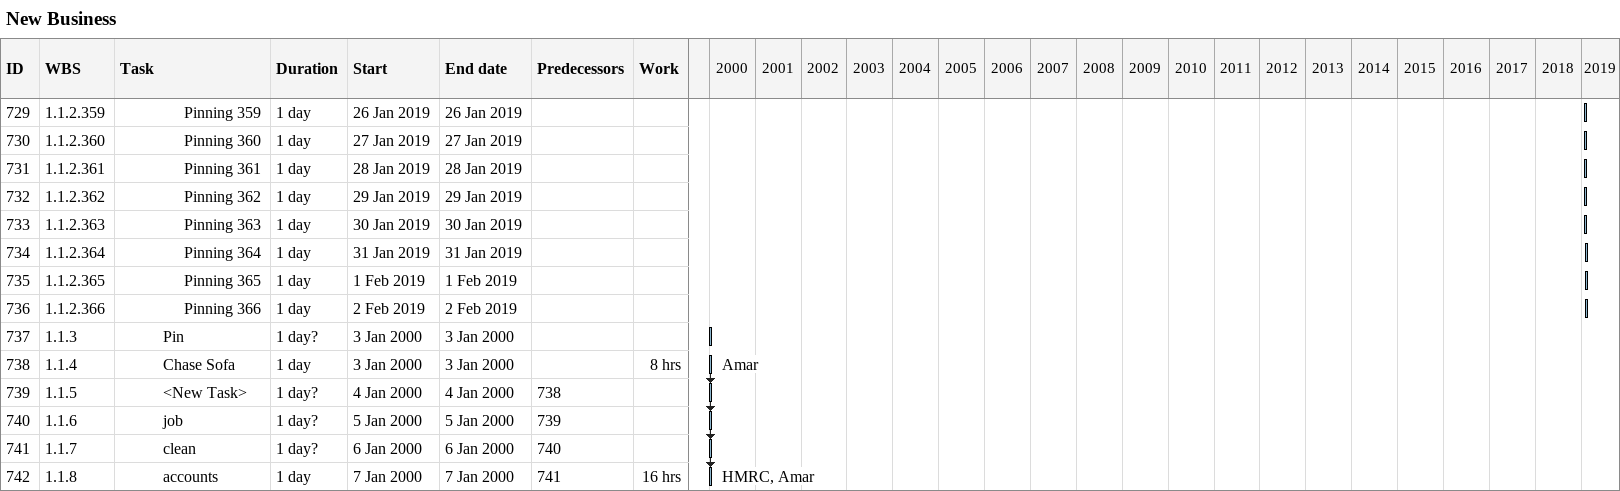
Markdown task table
New Business

| ID | WBS | Task | Duration | Start | Finish | Predecessors | Resources | Work (h) |
|---|---|---|---|---|---|---|---|---|
| 729 | 1.1.2.359 | Pinning 359 | 1d | 2019-01-26 | 2019-01-26 |  |  |  |
| 730 | 1.1.2.360 | Pinning 360 | 1d | 2019-01-27 | 2019-01-27 |  |  |  |
| 731 | 1.1.2.361 | Pinning 361 | 1d | 2019-01-28 | 2019-01-28 |  |  |  |
| 732 | 1.1.2.362 | Pinning 362 | 1d | 2019-01-29 | 2019-01-29 |  |  |  |
| 733 | 1.1.2.363 | Pinning 363 | 1d | 2019-01-30 | 2019-01-30 |  |  |  |
| 734 | 1.1.2.364 | Pinning 364 | 1d | 2019-01-31 | 2019-01-31 |  |  |  |
| 735 | 1.1.2.365 | Pinning 365 | 1d | 2019-02-01 | 2019-02-01 |  |  |  |
| 736 | 1.1.2.366 | Pinning 366 | 1d | 2019-02-02 | 2019-02-02 |  |  |  |
| 737 | 1.1.3 | Pin | 1d? | 2000-01-03 | 2000-01-03 |  |  |  |
| 738 | 1.1.4 | Chase Sofa | 1d | 2000-01-03 | 2000-01-03 |  | Amar | 8 |
| 739 | 1.1.5 | <New Task> | 1d? | 2000-01-04 | 2000-01-04 | 738 |  |  |
| 740 | 1.1.6 | job | 1d? | 2000-01-05 | 2000-01-05 | 739 |  |  |
| 741 | 1.1.7 | clean | 1d? | 2000-01-06 | 2000-01-06 | 740 |  |  |
| 742 | 1.1.8 | accounts | 1d | 2000-01-07 | 2000-01-07 | 741 | HMRC, Amar | 16 |
